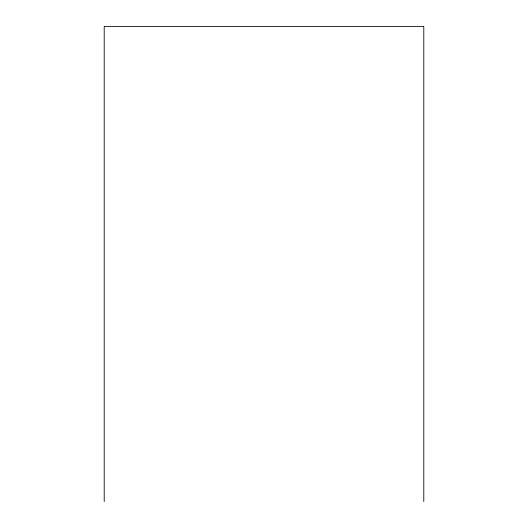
<?xml version="1.0" encoding="UTF-8"?>
<svg xmlns="http://www.w3.org/2000/svg" width="528" height="528" viewBox="0 0 528 528"><rect width="100%" height="100%" fill="white"/><g stroke="black" fill="none" stroke-linecap="round" stroke-linejoin="round"><path stroke-width="0.79" d="M423.793 501.6L423.793 26.4L104.207 26.4L104.207 501.6"/></g></svg>
